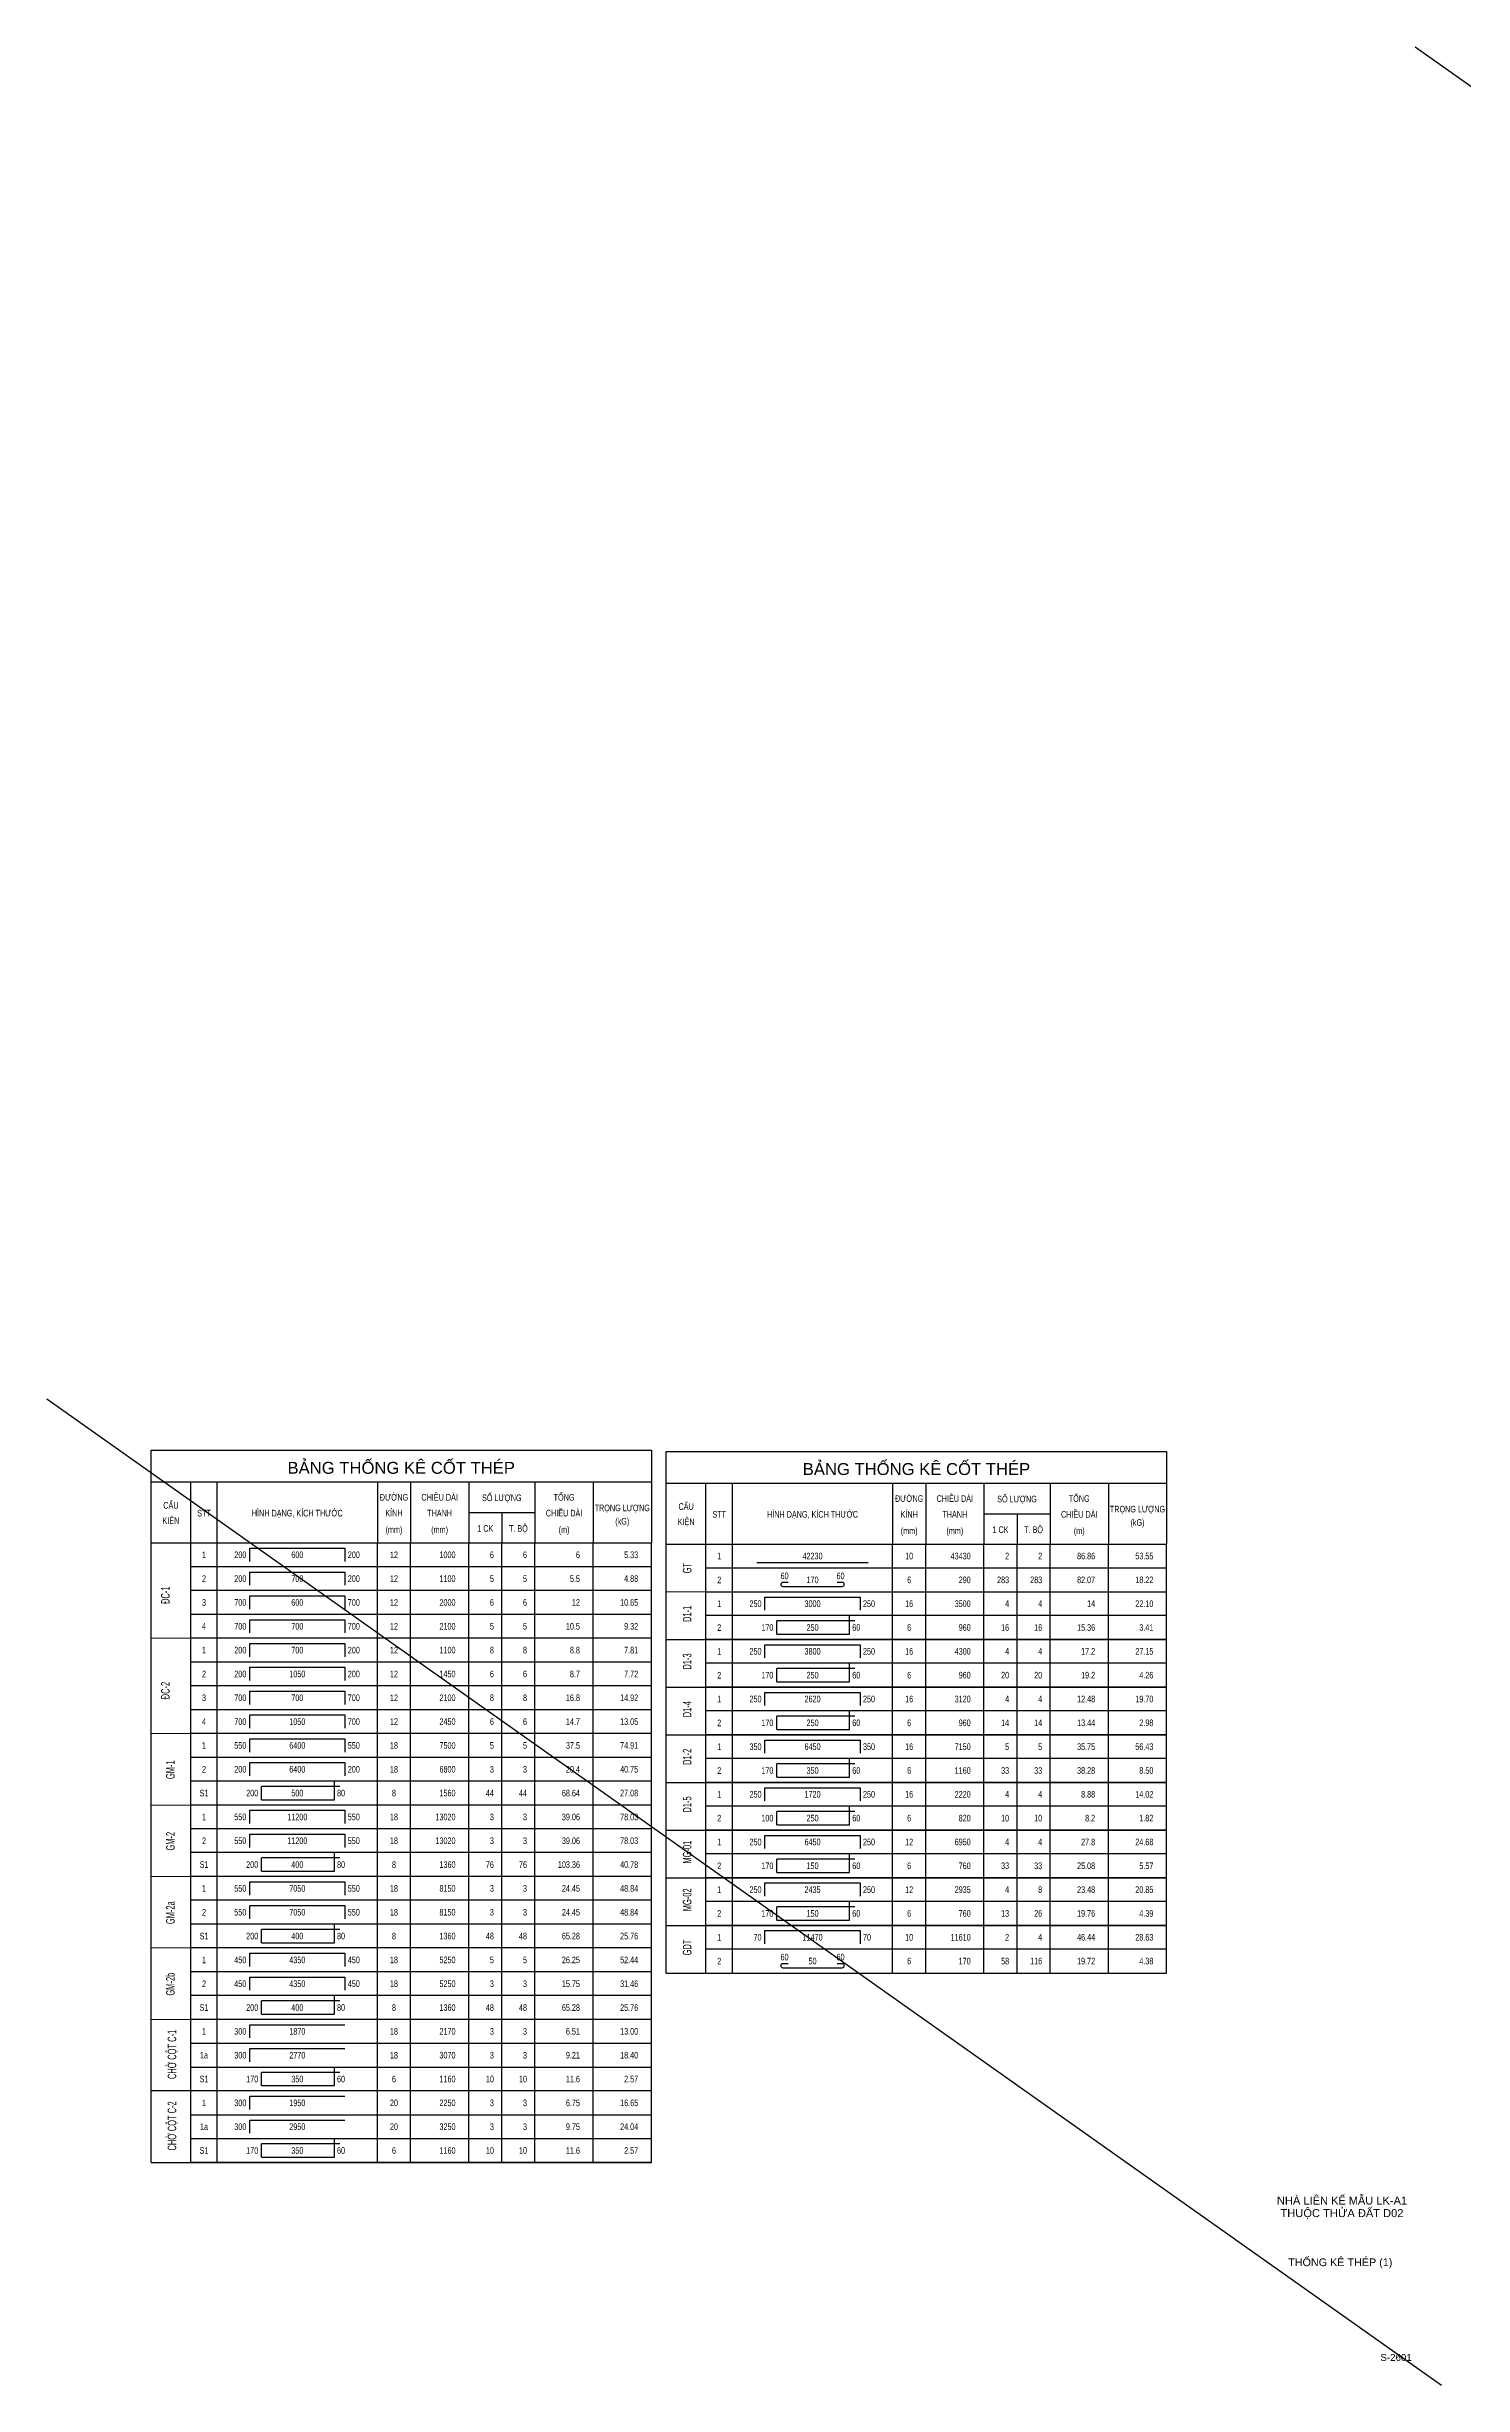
# Model space of a CAD drawing. Header units: millimetres. Extents: x -529861 to -223882, y -171969 to 61504.
# Drawn here: x -504230 to -471189, y -171969 to -117429 of the extents above; entities that cross this region are included whole.
import ezdxf
from ezdxf.enums import TextEntityAlignment as Align

# ---------------------------------------------------------------- set-up
doc = ezdxf.new("R2010")
doc.units = ezdxf.units.MM
doc.header["$LTSCALE"] = 5000
doc.layers.add('G-ANNO-TTLB', color=7, linetype='Continuous', lineweight=18)
doc.layers.add('S-dims', color=8, linetype='Continuous', lineweight=18)
doc.layers.add('KCS_Plotter', color=11, linetype='Continuous', plot=False)
for name, color, linetype in [('KCS_STEEL', 4, 'Continuous'), ('KCS_TEXT_BANVE_SO', 1, 'Continuous'), ('KCS_TEXT_BANVE_TEN', 162, 'Continuous'), ('KCS_TEXT_TCK', 4, 'Continuous'), ('KCS_THONGKE', 2, 'Continuous'), ('KCS_THONGKE_THIN', 5, 'Continuous')]:
    doc.layers.add(name, color=color, linetype=linetype)
doc.styles.add('Arial_13', font='arial.ttf', dxfattribs={"height": 2.5})
doc.styles.add('Arial_14', font='arial.ttf', dxfattribs={"height": 2.5})
doc.styles.add('KCS_BIGTEXT', font='arial.ttf', dxfattribs={"width": 0.75})
doc.styles.add('KCS_SMTEXT', font='arial.ttf', dxfattribs={"width": 0.7})

# ---------------------------------------------------------------- blocks, each defined once
blk = doc.blocks.new('THONGKE_TITLE')
at = {"layer": 'KCS_THONGKE'}
for p, q in [((0, -35), (0, 0)), ((0, 0), (189, 0)), ((189, 0), (189, -35)), ((0, -12), (189, -12)), ((15, -35), (15, -12)), ((25, -35), (25, -12)), ((85.5, -12), (85.5, -35)), ((98, -12), (98, -35)), ((120, -12), (120, -35)), ((145, -12), (145, -35)), ((167, -12), (167, -35)), ((120, -23.56), (145, -23.56)), ((132.5, -23.56), (132.5, -35)), ((0, -35), (189, -35))]:
    blk.add_line(p, q, dxfattribs=at)
at = {"layer": 'KCS_THONGKE', "color": 4, "style": 'KCS_BIGTEXT'}
blk.add_text('BẢNG THỐNG KÊ CỐT THÉP', height=4.5, dxfattribs=at).set_placement((94.5, -6), align=Align.MIDDLE)
at = {"layer": 'KCS_THONGKE', "style": 'KCS_SMTEXT', "width": 0.75}
for s, p in [('ĐƯỜNG', (91.75, -19.04)), ('CHIỀU DÀI', (109, -19.04)), ('SỐ LƯỢNG', (132.5, -19.22)), ('TỔNG', (156, -19.04)), ('KIỆN', (7.5, -27.84)), ('CẤU', (7.5, -22.06)), ('STT', (20, -25.01)), ('HÌNH DẠNG, KÍCH THƯỚC', (55.25, -25.01)), ('KÍNH', (91.75, -25.01)), ('THANH', (109, -25.01)), ('CHIỀU DÀI', (156, -25.01)), ('TRỌNG LƯỢNG', (178, -23.03)), ('(kG)', (178, -28.08)), ('(mm)', (91.75, -31.24)), ('(mm)', (109, -31.24)), ('1 CK', (126.25, -30.79)), ('T. BỘ', (138.75, -30.79)), ('(m)', (156, -31.24))]:
    blk.add_text(s, height=2.5, dxfattribs=at).set_placement(p, align=Align.CENTER)
blk = doc.blocks.new('TK_9')
at = {"layer": 'KCS_STEEL'}
for p, q in [((22.25, 7), (58.25, 7)), ((22.25, 2), (22.25, 7)), ((58.25, 7), (58.25, 2))]:
    blk.add_line(p, q, dxfattribs=at)
at = {"layer": 'KCS_THONGKE'}
for p, q in [((-15, 0), (-15, 9)), ((0, 0), (0, 9)), ((10, 0), (10, 9)), ((70.5, 0), (70.5, 9)), ((83, 0), (83, 9)), ((105, 0), (105, 9)), ((117.5, 0), (117.5, 9)), ((130, 0), (130, 9)), ((152, 0), (152, 9)), ((174, 0), (174, 9))]:
    blk.add_line(p, q, dxfattribs=at)
at = {"layer": 'KCS_THONGKE_THIN'}
blk.add_line((174, 0), (0, 0), dxfattribs=at)
at = {"layer": 'KCS_THONGKE', "style": 'KCS_SMTEXT', "width": 0.75}
for tag, p in [('SH', (5, 4.5)), ('L2', (40.25, 4.5)), ('DK', (76.75, 4.5))]:
    blk.add_attdef(tag, text='', height=2.5, dxfattribs=at).set_placement(p, align=Align.MIDDLE)
for tag, p in [('L1', (20.98, 4.5)), ('DAI', (100, 4.5)), ('SL1', (114.5, 4.5)), ('SLA', (127, 4.5)), ('DT', (147, 4.5)), ('TL', (169, 4.5))]:
    blk.add_attdef(tag, text='', height=2.5, dxfattribs=at).set_placement(p, align=Align.MIDDLE_RIGHT)
blk.add_attdef('L3', text='', height=2.5, dxfattribs=at).set_placement((59.31, 4.5), align=Align.MIDDLE_LEFT)
blk = doc.blocks.new('TK_14')
at = {"layer": 'KCS_STEEL'}
for p, q in [((54.25, 2), (54.25, 9)), ((56.25, 7), (26.75, 7)), ((26.75, 2), (26.75, 7)), ((26.75, 2), (54.25, 2))]:
    blk.add_line(p, q, dxfattribs=at)
at = {"layer": 'KCS_THONGKE'}
for p, q in [((-15, 0), (-15, 9)), ((0, 0), (0, 9)), ((10, 0), (10, 9)), ((70.5, 0), (70.5, 9)), ((83, 0), (83, 9)), ((105, 0), (105, 9)), ((117.5, 0), (117.5, 9)), ((130, 0), (130, 9)), ((152, 0), (152, 9)), ((174, 0), (174, 9))]:
    blk.add_line(p, q, dxfattribs=at)
at = {"layer": 'KCS_THONGKE_THIN'}
blk.add_line((174, 0), (0, 0), dxfattribs=at)
at = {"layer": 'KCS_THONGKE', "style": 'KCS_SMTEXT', "width": 0.75}
for tag, p in [('SH', (5, 4.5)), ('L2', (40.25, 4.5)), ('DK', (76.75, 4.5))]:
    blk.add_attdef(tag, text='', height=2.5, dxfattribs=at).set_placement(p, align=Align.MIDDLE)
for tag, p in [('L1', (25.47, 4.5)), ('DAI', (100, 4.5)), ('SL1', (114.5, 4.5)), ('SLA', (127, 4.5)), ('DT', (147, 4.5)), ('TL', (169, 4.5))]:
    blk.add_attdef(tag, text='', height=2.5, dxfattribs=at).set_placement(p, align=Align.MIDDLE_RIGHT)
blk.add_attdef('M', text='', height=2.5, dxfattribs=at).set_placement((55.25, 4.5), align=Align.MIDDLE_LEFT)
blk = doc.blocks.new('TK_2')
at = {"layer": 'KCS_STEEL'}
blk.add_line((19.25, 2), (61.25, 2), dxfattribs=at)
at = {"layer": 'KCS_THONGKE'}
for p, q in [((-15, 0), (-15, 9)), ((0, 0), (0, 9)), ((10, 0), (10, 9)), ((70.5, 0), (70.5, 9)), ((83, 0), (83, 9)), ((105, 0), (105, 9)), ((117.5, 0), (117.5, 9)), ((130, 0), (130, 9)), ((152, 0), (152, 9)), ((174, 0), (174, 9))]:
    blk.add_line(p, q, dxfattribs=at)
at = {"layer": 'KCS_THONGKE_THIN'}
blk.add_line((0, 0), (174, 0), dxfattribs=at)
at = {"layer": 'KCS_THONGKE', "style": 'KCS_SMTEXT', "width": 0.75}
for tag, p in [('SH', (5, 4.5)), ('L2', (40.25, 4.5)), ('DK', (76.75, 4.5))]:
    blk.add_attdef(tag, text='', height=2.5, dxfattribs=at).set_placement(p, align=Align.MIDDLE)
for tag, p in [('DAI', (100, 4.5)), ('SL1', (114.5, 4.5)), ('SLA', (127, 4.5)), ('DT', (147, 4.5)), ('TL', (169, 4.5))]:
    blk.add_attdef(tag, text='', height=2.5, dxfattribs=at).set_placement(p, align=Align.MIDDLE_RIGHT)
blk = doc.blocks.new('TK_4')
at = {"layer": 'KCS_STEEL'}
for p, q in [((31, 3.5), (29, 3.5)), ((29, 2), (51.5, 2)), ((51.5, 3.5), (49.5, 3.5))]:
    blk.add_line(p, q, dxfattribs=at)
for centre, start, end in [((29, 2.75), 90, 270), ((51.5, 2.75), 270, 90)]:
    blk.add_arc(centre, 0.75, start, end, dxfattribs=at)
at = {"layer": 'KCS_THONGKE'}
for p, q in [((-15, 0), (-15, 9)), ((0, 0), (0, 9)), ((10, 0), (10, 9)), ((70.5, 0), (70.5, 9)), ((83, 0), (83, 9)), ((105, 0), (105, 9)), ((117.5, 0), (117.5, 9)), ((130, 0), (130, 9)), ((152, 0), (152, 9)), ((174, 0), (174, 9))]:
    blk.add_line(p, q, dxfattribs=at)
at = {"layer": 'KCS_THONGKE_THIN'}
blk.add_line((0, 0), (174, 0), dxfattribs=at)
at = {"layer": 'KCS_THONGKE', "style": 'KCS_SMTEXT', "width": 0.75}
for tag, p in [('SH', (5, 4.5)), ('M', (29.67, 6)), ('L2', (40.25, 4.5)), ('M', (50.83, 6)), ('DK', (76.75, 4.5))]:
    blk.add_attdef(tag, text='', height=2.5, dxfattribs=at).set_placement(p, align=Align.MIDDLE)
for tag, p in [('DAI', (100, 4.5)), ('SL1', (114.5, 4.5)), ('SLA', (127, 4.5)), ('DT', (147, 4.5)), ('TL', (169, 4.5))]:
    blk.add_attdef(tag, text='', height=2.5, dxfattribs=at).set_placement(p, align=Align.MIDDLE_RIGHT)
blk = doc.blocks.new('TK_6')
at = {"layer": 'KCS_STEEL'}
for p, q in [((22.25, 2), (22.25, 7)), ((22.25, 7), (58.25, 7))]:
    blk.add_line(p, q, dxfattribs=at)
at = {"layer": 'KCS_THONGKE'}
for p, q in [((-15, 0), (-15, 9)), ((0, 0), (0, 9)), ((10, 0), (10, 9)), ((70.5, 0), (70.5, 9)), ((83, 0), (83, 9)), ((105, 0), (105, 9)), ((117.5, 0), (117.5, 9)), ((130, 0), (130, 9)), ((152, 0), (152, 9)), ((174, 0), (174, 9))]:
    blk.add_line(p, q, dxfattribs=at)
at = {"layer": 'KCS_THONGKE_THIN'}
blk.add_line((0, 0), (174, 0), dxfattribs=at)
at = {"layer": 'KCS_THONGKE', "style": 'KCS_SMTEXT', "width": 0.75}
for tag, p in [('SH', (5, 4.5)), ('L2', (40.25, 4.5)), ('DK', (76.75, 4.5))]:
    blk.add_attdef(tag, text='', height=2.5, dxfattribs=at).set_placement(p, align=Align.MIDDLE)
for tag, p in [('L1', (20.98, 4.5)), ('DAI', (100, 4.5)), ('SL1', (114.5, 4.5)), ('SLA', (127, 4.5)), ('DT', (147, 4.5)), ('TL', (169, 4.5))]:
    blk.add_attdef(tag, text='', height=2.5, dxfattribs=at).set_placement(p, align=Align.MIDDLE_RIGHT)

msp = doc.modelspace()

# ---------------------------------------------------------------- linework, layer by layer
at = {"layer": 'KCS_Plotter', "linetype": 'ByBlock', "ltscale": 1500}
for p, q in [((-472309.84, -117428.54), (-439778.22, -140433.04)), ((-504229.72, -148964.82), (-471698.1, -171969.32))]:
    msp.add_line(p, q, dxfattribs=at)
at = {"layer": 'KCS_THONGKE', "linetype": 'ByBlock', "ltscale": 1500}
for p, q in [((-489779.27, -154574.58), (-478108.52, -154574.58)), ((-489779.27, -155686.08), (-478108.52, -155686.08)), ((-489779.27, -156797.58), (-478108.52, -156797.58)), ((-489779.27, -157909.08), (-478108.52, -157909.08)), ((-489779.27, -159020.58), (-478108.52, -159020.58)), ((-489779.27, -160132.08), (-478108.52, -160132.08)), ((-489779.27, -161243.58), (-478108.52, -161243.58)), ((-489779.27, -161243.58), (-478108.52, -161243.58)), ((-489779.27, -162355.08), (-478108.52, -162355.08)), ((-500870.32, -165105.41), (-501796.57, -165105.41)), ((-501796.57, -166772.66), (-490125.82, -166772.66))]:
    msp.add_line(p, q, dxfattribs=at)
at = {"layer": 'S-dims', "linetype": 'ByBlock', "ltscale": 1500}
for p, q in [((-489779.27, -153463.08), (-488853.02, -153463.08)), ((-500870.32, -154546.16), (-501796.57, -154546.16)), ((-500870.32, -156769.16), (-501796.57, -156769.16)), ((-500870.32, -158436.41), (-501796.57, -158436.41)), ((-500870.32, -160103.66), (-501796.57, -160103.66)), ((-500870.32, -161770.91), (-501796.57, -161770.91)), ((-500870.32, -163438.16), (-501796.57, -163438.16))]:
    msp.add_line(p, q, dxfattribs=at)

# ---------------------------------------------------------------- block references
at = {"layer": 'KCS_THONGKE', "xscale": 61.75, "yscale": 61.75, "zscale": 61.75}
for p in [(-501796.57, -150161.91), (-489779.27, -150190.33)]:
    msp.add_blockref('THONGKE_TITLE', p, dxfattribs=at)
at = {"layer": 'KCS_THONGKE', "linetype": 'ByBlock', "xscale": 61.75, "yscale": 61.75, "zscale": 61.75}
for name, p, values in [('TK_9', (-500870.32, -152878.91), {'SH': '1', 'L1': '200', 'L2': '600', 'L3': '200', 'DK': '12', 'DAI': '1000', 'SL1': '6', 'SLA': '6', 'DT': '6', 'TL': '5.33'}), ('TK_2', (-488853.02, -152907.33), {'L2': '42230', 'TL': '53.55', 'DT': '86.86', 'SLA': '2', 'SL1': '2', 'DAI': '43430', 'DK': '10', 'SH': '1'}), ('TK_9', (-500870.32, -153434.66), {'SH': '2', 'L1': '200', 'L2': '700', 'L3': '200', 'DK': '12', 'DAI': '1100', 'SL1': '5', 'SLA': '5', 'DT': '5.5', 'TL': '4.88'}), ('TK_9', (-500870.32, -153990.41), {'SH': '3', 'L1': '700', 'L2': '600', 'L3': '700', 'DK': '12', 'DAI': '2000', 'SL1': '6', 'SLA': '6', 'DT': '12', 'TL': '10.65'}), ('TK_9', (-488853.02, -154018.83), {'SH': '1', 'L1': '250', 'L2': '3000', 'L3': '250', 'DK': '16', 'DAI': '3500', 'SL1': '4', 'SLA': '4', 'DT': '14', 'TL': '22.10'}), ('TK_9', (-500870.32, -154546.16), {'SH': '4', 'L1': '700', 'L2': '700', 'L3': '700', 'DK': '12', 'DAI': '2100', 'SL1': '5', 'SLA': '5', 'DT': '10.5', 'TL': '9.32'}), ('TK_14', (-488853.02, -154574.58), {'SH': '2', 'L1': '170', 'L2': '250', 'M': '60', 'DK': '6', 'DAI': '960', 'SL1': '16', 'SLA': '16', 'DT': '15.36', 'TL': '3.41'}), ('TK_9', (-500870.32, -155101.91), {'SH': '1', 'L1': '200', 'L2': '700', 'L3': '200', 'DK': '12', 'DAI': '1100', 'SL1': '8', 'SLA': '8', 'DT': '8.8', 'TL': '7.81'}), ('TK_9', (-488853.02, -155130.33), {'SH': '1', 'L1': '250', 'L2': '3800', 'L3': '250', 'DK': '16', 'DAI': '4300', 'SL1': '4', 'SLA': '4', 'DT': '17.2', 'TL': '27.15'}), ('TK_9', (-500870.32, -155657.66), {'SH': '2', 'L1': '200', 'L2': '1050', 'L3': '200', 'DK': '12', 'DAI': '1450', 'SL1': '6', 'SLA': '6', 'DT': '8.7', 'TL': '7.72'}), ('TK_14', (-488853.02, -155686.08), {'SH': '2', 'L1': '170', 'L2': '250', 'M': '60', 'DK': '6', 'DAI': '960', 'SL1': '20', 'SLA': '20', 'DT': '19.2', 'TL': '4.26'}), ('TK_9', (-500870.32, -156213.41), {'SH': '3', 'L1': '700', 'L2': '700', 'L3': '700', 'DK': '12', 'DAI': '2100', 'SL1': '8', 'SLA': '8', 'DT': '16.8', 'TL': '14.92'}), ('TK_9', (-488853.02, -156241.83), {'SH': '1', 'L1': '250', 'L2': '2620', 'L3': '250', 'DK': '16', 'DAI': '3120', 'SL1': '4', 'SLA': '4', 'DT': '12.48', 'TL': '19.70'}), ('TK_9', (-500870.32, -156769.16), {'SH': '4', 'L1': '700', 'L2': '1050', 'L3': '700', 'DK': '12', 'DAI': '2450', 'SL1': '6', 'SLA': '6', 'DT': '14.7', 'TL': '13.05'}), ('TK_14', (-488853.02, -156797.58), {'SH': '2', 'L1': '170', 'L2': '250', 'M': '60', 'DK': '6', 'DAI': '960', 'SL1': '14', 'SLA': '14', 'DT': '13.44', 'TL': '2.98'}), ('TK_9', (-500870.32, -157324.91), {'SH': '1', 'L1': '550', 'L2': '6400', 'L3': '550', 'DK': '18', 'DAI': '7500', 'SL1': '5', 'SLA': '5', 'DT': '37.5', 'TL': '74.91'}), ('TK_9', (-488853.02, -157353.33), {'SH': '1', 'L1': '350', 'L2': '6450', 'L3': '350', 'DK': '16', 'DAI': '7150', 'SL1': '5', 'SLA': '5', 'DT': '35.75', 'TL': '56.43'}), ('TK_9', (-500870.32, -157880.66), {'SH': '2', 'L1': '200', 'L2': '6400', 'L3': '200', 'DK': '18', 'DAI': '6800', 'SL1': '3', 'SLA': '3', 'DT': '20.4', 'TL': '40.75'}), ('TK_14', (-488853.02, -157909.08), {'SH': '2', 'L1': '170', 'L2': '350', 'M': '60', 'DK': '6', 'DAI': '1160', 'SL1': '33', 'SLA': '33', 'DT': '38.28', 'TL': '8.50'}), ('TK_14', (-500870.32, -158436.41), {'SH': 'S1', 'L1': '200', 'L2': '500', 'M': '80', 'DK': '8', 'DAI': '1560', 'SL1': '44', 'SLA': '44', 'DT': '68.64', 'TL': '27.08'}), ('TK_9', (-488853.02, -158464.83), {'SH': '1', 'L1': '250', 'L2': '1720', 'L3': '250', 'DK': '16', 'DAI': '2220', 'SL1': '4', 'SLA': '4', 'DT': '8.88', 'TL': '14.02'}), ('TK_9', (-500870.32, -158992.16), {'SH': '1', 'L1': '550', 'L2': '11200', 'L3': '550', 'DK': '18', 'DAI': '13020', 'SL1': '3', 'SLA': '3', 'DT': '39.06', 'TL': '78.03'}), ('TK_14', (-488853.02, -159020.58), {'SH': '2', 'L1': '100', 'L2': '250', 'M': '60', 'DK': '6', 'DAI': '820', 'SL1': '10', 'SLA': '10', 'DT': '8.2', 'TL': '1.82'}), ('TK_9', (-500870.32, -159547.91), {'SH': '2', 'L1': '550', 'L2': '11200', 'L3': '550', 'DK': '18', 'DAI': '13020', 'SL1': '3', 'SLA': '3', 'DT': '39.06', 'TL': '78.03'}), ('TK_9', (-488853.02, -159576.33), {'SH': '1', 'L1': '250', 'L2': '6450', 'L3': '250', 'DK': '12', 'DAI': '6950', 'SL1': '4', 'SLA': '4', 'DT': '27.8', 'TL': '24.68'}), ('TK_14', (-500870.32, -160103.66), {'SH': 'S1', 'L1': '200', 'L2': '400', 'M': '80', 'DK': '8', 'DAI': '1360', 'SL1': '76', 'SLA': '76', 'DT': '103.36', 'TL': '40.78'}), ('TK_14', (-488853.02, -160132.08), {'SH': '2', 'L1': '170', 'L2': '150', 'M': '60', 'DK': '6', 'DAI': '760', 'SL1': '33', 'SLA': '33', 'DT': '25.08', 'TL': '5.57'}), ('TK_9', (-500870.32, -160659.41), {'SH': '1', 'L1': '550', 'L2': '7050', 'L3': '550', 'DK': '18', 'DAI': '8150', 'SL1': '3', 'SLA': '3', 'DT': '24.45', 'TL': '48.84'}), ('TK_9', (-488853.02, -160687.83), {'SH': '1', 'L1': '250', 'L2': '2435', 'L3': '250', 'DK': '12', 'DAI': '2935', 'SL1': '4', 'SLA': '8', 'DT': '23.48', 'TL': '20.85'}), ('TK_9', (-500870.32, -161215.16), {'SH': '2', 'L1': '550', 'L2': '7050', 'L3': '550', 'DK': '18', 'DAI': '8150', 'SL1': '3', 'SLA': '3', 'DT': '24.45', 'TL': '48.84'}), ('TK_14', (-488853.02, -161243.58), {'SH': '2', 'L1': '170', 'L2': '150', 'M': '60', 'DK': '6', 'DAI': '760', 'SL1': '13', 'SLA': '26', 'DT': '19.76', 'TL': '4.39'}), ('TK_14', (-500870.32, -161770.91), {'SH': 'S1', 'L1': '200', 'L2': '400', 'M': '80', 'DK': '8', 'DAI': '1360', 'SL1': '48', 'SLA': '48', 'DT': '65.28', 'TL': '25.76'}), ('TK_9', (-488853.02, -161799.33), {'SH': '1', 'L1': '70', 'L2': '11470', 'L3': '70', 'DK': '10', 'DAI': '11610', 'SL1': '2', 'SLA': '4', 'DT': '46.44', 'TL': '28.63'}), ('TK_9', (-500870.32, -162326.66), {'SH': '1', 'L1': '450', 'L2': '4350', 'L3': '450', 'DK': '18', 'DAI': '5250', 'SL1': '5', 'SLA': '5', 'DT': '26.25', 'TL': '52.44'}), ('TK_9', (-500870.32, -162882.41), {'SH': '2', 'L1': '450', 'L2': '4350', 'L3': '450', 'DK': '18', 'DAI': '5250', 'SL1': '3', 'SLA': '3', 'DT': '15.75', 'TL': '31.46'}), ('TK_14', (-500870.32, -163438.16), {'SH': 'S1', 'L1': '200', 'L2': '400', 'M': '80', 'DK': '8', 'DAI': '1360', 'SL1': '48', 'SLA': '48', 'DT': '65.28', 'TL': '25.76'}), ('TK_6', (-500870.32, -163993.91), {'L1': '300', 'L2': '1870', 'SH': '1', 'DAI': '2170', 'DK': '18', 'SL1': '3', 'SLA': '3', 'TL': '13.00', 'DT': '6.51'}), ('TK_6', (-500870.32, -164549.66), {'L1': '300', 'L2': '2770', 'SH': '1a', 'DAI': '3070', 'DK': '18', 'SL1': '3', 'SLA': '3', 'TL': '18.40', 'DT': '9.21'}), ('TK_14', (-500870.32, -165105.41), {'SH': 'S1', 'L1': '170', 'L2': '350', 'M': '60', 'DK': '6', 'DAI': '1160', 'SL1': '10', 'SLA': '10', 'DT': '11.6', 'TL': '2.57'}), ('TK_6', (-500870.32, -165661.16), {'L1': '300', 'L2': '1950', 'SH': '1', 'DAI': '2250', 'DK': '20', 'SL1': '3', 'SLA': '3', 'TL': '16.65', 'DT': '6.75'}), ('TK_6', (-500870.32, -166216.91), {'L1': '300', 'L2': '2950', 'SH': '1a', 'DAI': '3250', 'DK': '20', 'SL1': '3', 'SLA': '3', 'TL': '24.04', 'DT': '9.75'}), ('TK_14', (-500870.32, -166772.66), {'SH': 'S1', 'L1': '170', 'L2': '350', 'M': '60', 'DK': '6', 'DAI': '1160', 'SL1': '10', 'SLA': '10', 'DT': '11.6', 'TL': '2.57'})]:
    msp.add_blockref(name, p, dxfattribs=at).add_auto_attribs(values)
at = {"layer": 'KCS_THONGKE', "linetype": 'ByBlock'}
ref = msp.add_blockref('TK_4', (-488853.02, -153463.08), dxfattribs=dict(at, xscale=61.75, yscale=61.75, zscale=61.75))
ref.add_attrib('SH', '2', dxfattribs={"height": 154.38, "style": 'KCS_SMTEXT', "width": 0.75}).set_placement((-488544.32, -153185.2), align=Align.MIDDLE)
ref.add_attrib('M', '60', dxfattribs={"height": 154.375, "style": 'KCS_SMTEXT', "width": 0.75}).set_placement((-487020.58, -153092.5), align=Align.MIDDLE)
ref.add_attrib('M', '60', dxfattribs={"height": 154.375, "style": 'KCS_SMTEXT', "width": 0.75}).set_placement((-485714.57, -153092.5), align=Align.MIDDLE)
ref.add_attrib('L2', '170', dxfattribs={"height": 154.375, "style": 'KCS_SMTEXT', "width": 0.75}).set_placement((-486367.58, -153185.13), align=Align.MIDDLE)
ref.add_attrib('DK', '6', dxfattribs={"height": 154.38, "style": 'KCS_SMTEXT', "width": 0.75}).set_placement((-484113.7, -153185.2), align=Align.MIDDLE)
ref.add_attrib('SL1', '283', dxfattribs={"height": 154.375, "style": 'KCS_SMTEXT', "width": 0.75}).set_placement((-481782.64, -153185.13), align=Align.MIDDLE_RIGHT)
ref.add_attrib('DAI', '290', dxfattribs={"height": 154.375, "style": 'KCS_SMTEXT', "width": 0.75}).set_placement((-482678.02, -153185.13), align=Align.MIDDLE_RIGHT)
ref.add_attrib('DT', '82.07', dxfattribs={"height": 154.375, "style": 'KCS_SMTEXT', "width": 0.75}).set_placement((-479775.77, -153185.13), align=Align.MIDDLE_RIGHT)
ref.add_attrib('SLA', '283', dxfattribs={"height": 154.375, "style": 'KCS_SMTEXT', "width": 0.75}).set_placement((-481010.77, -153185.13), align=Align.MIDDLE_RIGHT)
ref.add_attrib('TL', '18.22', dxfattribs={"height": 154.375, "style": 'KCS_SMTEXT', "width": 0.75}).set_placement((-478417.27, -153185.13), align=Align.MIDDLE_RIGHT)
ref = msp.add_blockref('TK_4', (-488853.02, -162355.08), dxfattribs=dict(at, xscale=61.75, yscale=61.75, zscale=61.75))
ref.add_attrib('SH', '2', dxfattribs={"height": 154.38, "style": 'KCS_SMTEXT', "width": 0.75}).set_placement((-488544.32, -162077.2), align=Align.MIDDLE)
ref.add_attrib('M', '60', dxfattribs={"height": 154.375, "style": 'KCS_SMTEXT', "width": 0.75}).set_placement((-487020.58, -161984.5), align=Align.MIDDLE)
ref.add_attrib('M', '60', dxfattribs={"height": 154.375, "style": 'KCS_SMTEXT', "width": 0.75}).set_placement((-485714.57, -161984.5), align=Align.MIDDLE)
ref.add_attrib('L2', '50', dxfattribs={"height": 154.375, "style": 'KCS_SMTEXT', "width": 0.75}).set_placement((-486367.58, -162077.13), align=Align.MIDDLE)
ref.add_attrib('DK', '6', dxfattribs={"height": 154.38, "style": 'KCS_SMTEXT', "width": 0.75}).set_placement((-484113.7, -162077.2), align=Align.MIDDLE)
ref.add_attrib('SL1', '58', dxfattribs={"height": 154.375, "style": 'KCS_SMTEXT', "width": 0.75}).set_placement((-481782.64, -162077.13), align=Align.MIDDLE_RIGHT)
ref.add_attrib('DAI', '170', dxfattribs={"height": 154.375, "style": 'KCS_SMTEXT', "width": 0.75}).set_placement((-482678.02, -162077.13), align=Align.MIDDLE_RIGHT)
ref.add_attrib('DT', '19.72', dxfattribs={"height": 154.375, "style": 'KCS_SMTEXT', "width": 0.75}).set_placement((-479775.77, -162077.13), align=Align.MIDDLE_RIGHT)
ref.add_attrib('SLA', '116', dxfattribs={"height": 154.375, "style": 'KCS_SMTEXT', "width": 0.75}).set_placement((-481010.77, -162077.13), align=Align.MIDDLE_RIGHT)
ref.add_attrib('TL', '4.38', dxfattribs={"height": 154.375, "style": 'KCS_SMTEXT', "width": 0.75}).set_placement((-478417.27, -162077.13), align=Align.MIDDLE_RIGHT)

# ---------------------------------------------------------------- texts
at = {"layer": 'G-ANNO-TTLB', "lineweight": 9, "attachment_point": 1}
for s, insert, char_height, width, style in [('NHÀ LIÊN K', (-475535.63, -167569.12), 185.034, 1738.5418, 'Arial_13'), ('THU', (-475452.4, -167862.86), 185.034, 646.7613, 'Arial_13'), ('\\fArial|b0|i0|c254|p34|;Ộ', (-474918.77, -167862.86), 185.0344, 243.2772, 'Arial_14'), ('C TH', (-474718.04, -167862.86), 185.034, 735.7651, 'Arial_13'), ('\\fArial|b0|i0|c254|p34|;Ử', (-474110.98, -167862.86), 185.0344, 267.0115, 'Arial_14'), ('\\fArial|b0|i0|c254|p34|;Ế', (-474101.19, -167569.12), 185.0344, 207.6756, 'Arial_14'), ('A ', (-473890.67, -167862.86), 185.034, 296.6795, 'Arial_13'), (' M', (-473929.84, -167569.12), 185.034, 344.1482, 'Arial_13'), ('\\fArial|b0|i0|c254|p34|;Ẫ', (-473645.89, -167569.12), 185.0344, 207.6756, 'Arial_14'), ('Đ', (-473645.89, -167862.86), 185.03, 225.4764, 'Arial_13'), ('\\fArial|b0|i0|c254|p34|;Ấ', (-473459.85, -167862.86), 185.0344, 207.6756, 'Arial_14'), ('U LK-A1', (-473474.54, -167569.12), 185.034, 1180.7844, 'Arial_13'), ('T D02', (-473288.5, -167862.86), 185.034, 854.4369, 'Arial_13')]:
    msp.add_mtext(s, dxfattribs=dict(at, insert=insert, char_height=char_height, width=width, style=style))
at = {"layer": 'KCS_TEXT_BANVE_SO', "linetype": 'ByBlock', "style": 'Arial_13'}
msp.add_text('S-2601', height=162, dxfattribs=at).set_placement((-473120.42, -171401.78))
at = {"layer": 'KCS_TEXT_BANVE_TEN', "linetype": 'ByBlock', "style": 'Arial_13'}
msp.add_text('THỐNG KÊ THÉP (1)', height=180, dxfattribs=at).set_placement((-475272.97, -169191.56))
at = {"layer": 'KCS_TEXT_TCK', "style": 'KCS_BIGTEXT', "width": 0.6}
for s, p in [('GT', (-489192.69, -152911.12)), ('ĐC-1', (-501364.32, -153544.16)), ('D1-1', (-489192.69, -153978.89)), ('D1-3', (-489192.69, -155090.39)), ('ĐC-2', (-501364.32, -155767.16)), ('D1-4', (-489192.69, -156201.89)), ('GM-1', (-501245.99, -157613.8)), ('D1-2', (-489192.69, -157313.39)), ('D1-5', (-489192.69, -158424.89)), ('GM-2', (-501245.99, -159281.05)), ('MG-01', (-489192.69, -159536.39)), ('GM-2a', (-501245.99, -160948.3)), ('MG-02', (-489192.69, -160647.89)), ('GDT', (-489192.69, -161759.39)), ('GM-2b', (-501245.99, -162615.55)), ('CHỜ CỘT C-1', (-501210, -164254.41)), ('CHỜ CỘT C-2', (-501210, -165921.66))]:
    msp.add_text(s, height=200, rotation=90, dxfattribs=at).set_placement(p, align=Align.CENTER)

doc.saveas('drawing.dxf')
